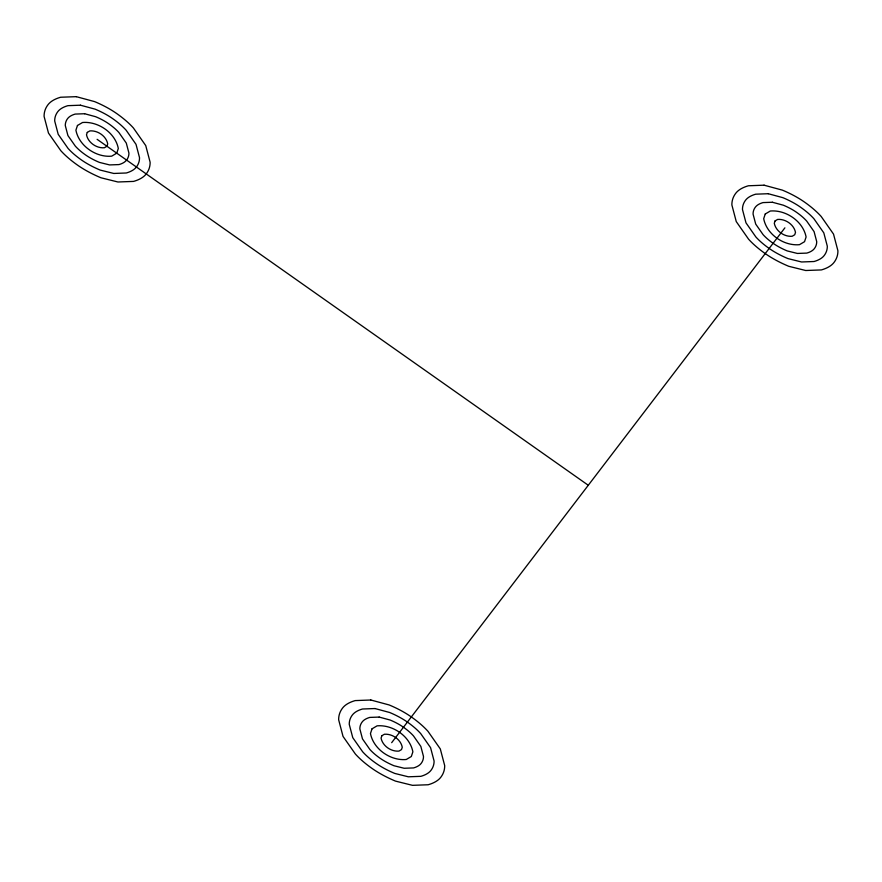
<?xml version="1.0" encoding="UTF-8"?>
<svg xmlns="http://www.w3.org/2000/svg" width="882" height="882" viewBox="0 0 882 882"><rect width="100%" height="100%" fill="white"/><g stroke="black" fill="none" stroke-linecap="round" stroke-linejoin="round"><path stroke-width="1.32" d="M391.674 742.677L784.892 227.843M97.108 139.323L588.283 485.265M77.462 125.487L75.907 130.172C78.928 145.839 96.006 157.635 111.694 156.158L116.755 153.17L118.309 148.474C115.322 132.774 98.178 121.143 82.522 122.499L77.462 125.487M87.285 132.41L86.502 134.748C88.013 142.586 96.557 148.485 104.407 147.746L106.931 146.247L107.714 143.898C106.215 136.049 97.648 130.238 89.821 130.911L87.285 132.41M372.028 728.83L370.462 733.526C373.483 749.182 390.561 760.979 406.26 759.501L411.321 756.513L412.875 751.828C409.887 736.117 392.744 724.486 377.088 725.842L372.028 728.83M381.851 735.753L381.068 738.102C382.579 745.929 391.112 751.828 398.962 751.089L401.497 749.59L402.269 747.252C400.781 739.392 392.203 733.581 384.376 734.254L381.851 735.753M765.245 214.006L763.691 218.692C766.712 234.358 783.778 246.155 799.478 244.678L804.538 241.69L806.093 236.993C803.105 221.294 785.961 209.662 770.306 211.019L765.245 214.006M775.069 220.93L774.286 223.267C775.796 231.106 784.341 237.004 792.179 236.266L794.715 234.766L795.498 232.418C793.998 224.568 785.432 218.758 777.593 219.431L775.069 220.93M76.282 96.667L60.638 97.241A65.5 27.375 16.4 0 0 47.992 104.737A102.588 42.865 16.4 0 0 44.1 116.446L48.477 133.072L60.825 150.712A102.588 42.865 16.4 0 0 77.451 165.066A69.557 29.062 16.4 0 0 100.967 177.778L117.934 181.99L133.579 181.405A65.5 27.375 16.4 0 0 146.225 173.919A102.588 42.865 16.4 0 0 150.116 162.2L145.739 145.585L133.391 127.945A102.588 42.865 16.4 0 0 116.766 113.591A65.5 27.375 16.4 0 0 94.617 101.617L76.282 96.667M80.449 105.201L67.936 105.664A52.402 21.896 16.4 0 0 57.815 111.65A82.07 34.299 16.4 0 0 54.706 121.021L58.201 134.318L68.079 148.441A82.07 34.299 16.4 0 0 81.376 159.918A55.643 23.252 16.4 0 0 100.195 170.083L113.767 173.456L126.28 172.993A52.402 21.896 16.4 0 0 136.401 167.007A82.07 34.299 16.4 0 0 139.51 157.624L136.015 144.339L126.137 130.216A82.07 34.299 16.4 0 0 112.841 118.739A52.402 21.896 16.4 0 0 95.124 109.159L80.449 105.201M84.617 113.734L75.224 114.076A39.304 16.427 16.4 0 0 67.638 118.574A61.553 25.721 16.4 0 0 65.301 125.597L67.925 135.574L75.345 146.158A61.553 25.721 16.4 0 0 85.311 154.769A41.73 17.442 16.4 0 0 99.423 162.398L109.611 164.923L118.993 164.581A39.304 16.427 16.4 0 0 126.578 160.083A61.553 25.721 16.4 0 0 128.915 153.049L126.291 143.082L118.883 132.498A61.553 25.721 16.4 0 0 108.905 123.888A39.304 16.427 16.4 0 0 95.62 116.7L84.617 113.734M764.066 185.187L748.421 185.771A65.5 27.375 16.4 0 0 735.775 193.257A102.588 42.865 16.4 0 0 731.884 204.977L736.261 221.591L748.609 239.231A102.588 42.865 16.4 0 0 765.234 253.586A69.557 29.062 16.4 0 0 788.751 266.298L805.718 270.509L821.363 269.925A65.5 27.375 16.4 0 0 834.008 262.439A102.588 42.865 16.4 0 0 837.9 250.72L833.523 234.105L821.175 216.465A102.588 42.865 16.4 0 0 804.549 202.11A65.5 27.375 16.4 0 0 782.4 190.137L764.066 185.187M768.233 193.72L755.72 194.183A52.402 21.896 16.4 0 0 745.599 200.17A82.07 34.299 16.4 0 0 742.49 209.552L745.985 222.837L755.863 236.96A82.07 34.299 16.4 0 0 769.159 248.437A55.643 23.252 16.4 0 0 787.979 258.602L801.551 261.976L814.064 261.513A52.402 21.896 16.4 0 0 824.185 255.526A82.07 34.299 16.4 0 0 827.294 246.144L823.799 232.859L813.921 218.736A82.07 34.299 16.4 0 0 800.624 207.259A52.402 21.896 16.4 0 0 782.896 197.678L768.233 193.72M772.389 202.254L763.007 202.595A39.304 16.427 16.4 0 0 755.422 207.094A61.553 25.721 16.4 0 0 753.085 214.128L755.709 224.094L763.117 234.678A61.553 25.721 16.4 0 0 773.095 243.289A41.73 17.442 16.4 0 0 787.207 250.918L797.383 253.443L806.776 253.101A39.304 16.427 16.4 0 0 814.362 248.603A61.553 25.721 16.4 0 0 816.699 241.569L814.075 231.602L806.655 221.018A61.553 25.721 16.4 0 0 796.689 212.408A39.304 16.427 16.4 0 0 783.403 205.219L772.389 202.254M370.837 700.01L355.203 700.595A65.5 27.375 16.4 0 0 342.558 708.081A102.588 42.865 16.4 0 0 338.666 719.8L343.032 736.415L355.391 754.055A102.588 42.865 16.4 0 0 372.006 768.409A69.557 29.062 16.4 0 0 395.522 781.121L412.5 785.333L428.134 784.76A65.5 27.375 16.4 0 0 440.791 777.263A102.588 42.865 16.4 0 0 444.682 765.554L440.305 748.928L427.957 731.288A102.588 42.865 16.4 0 0 411.332 716.934A65.5 27.375 16.4 0 0 389.183 704.961L370.837 700.01M375.004 708.544L362.491 709.007A52.402 21.896 16.4 0 0 352.381 714.993A82.07 34.299 16.4 0 0 349.261 724.376L352.767 737.661L362.645 751.784A82.07 34.299 16.4 0 0 375.941 763.261A55.643 23.252 16.4 0 0 394.75 773.426L408.333 776.799L420.846 776.336A52.402 21.896 16.4 0 0 430.967 770.35A82.07 34.299 16.4 0 0 434.076 760.979L430.581 747.682L420.692 733.559A82.07 34.299 16.4 0 0 407.396 722.082A52.402 21.896 16.4 0 0 389.679 712.502L375.004 708.544M379.172 717.077L369.79 717.419A39.304 16.427 16.4 0 0 362.204 721.917A61.553 25.721 16.4 0 0 359.867 728.951L362.491 738.918L369.9 749.502A61.553 25.721 16.4 0 0 379.877 758.112A41.73 17.442 16.4 0 0 393.989 765.741L404.165 768.266L413.548 767.924A39.304 16.427 16.4 0 0 421.144 763.426A61.553 25.721 16.4 0 0 423.47 756.403L420.846 746.426L413.438 735.842A61.553 25.721 16.4 0 0 403.471 727.231A39.304 16.427 16.4 0 0 390.175 720.043L379.172 717.077"/></g></svg>
